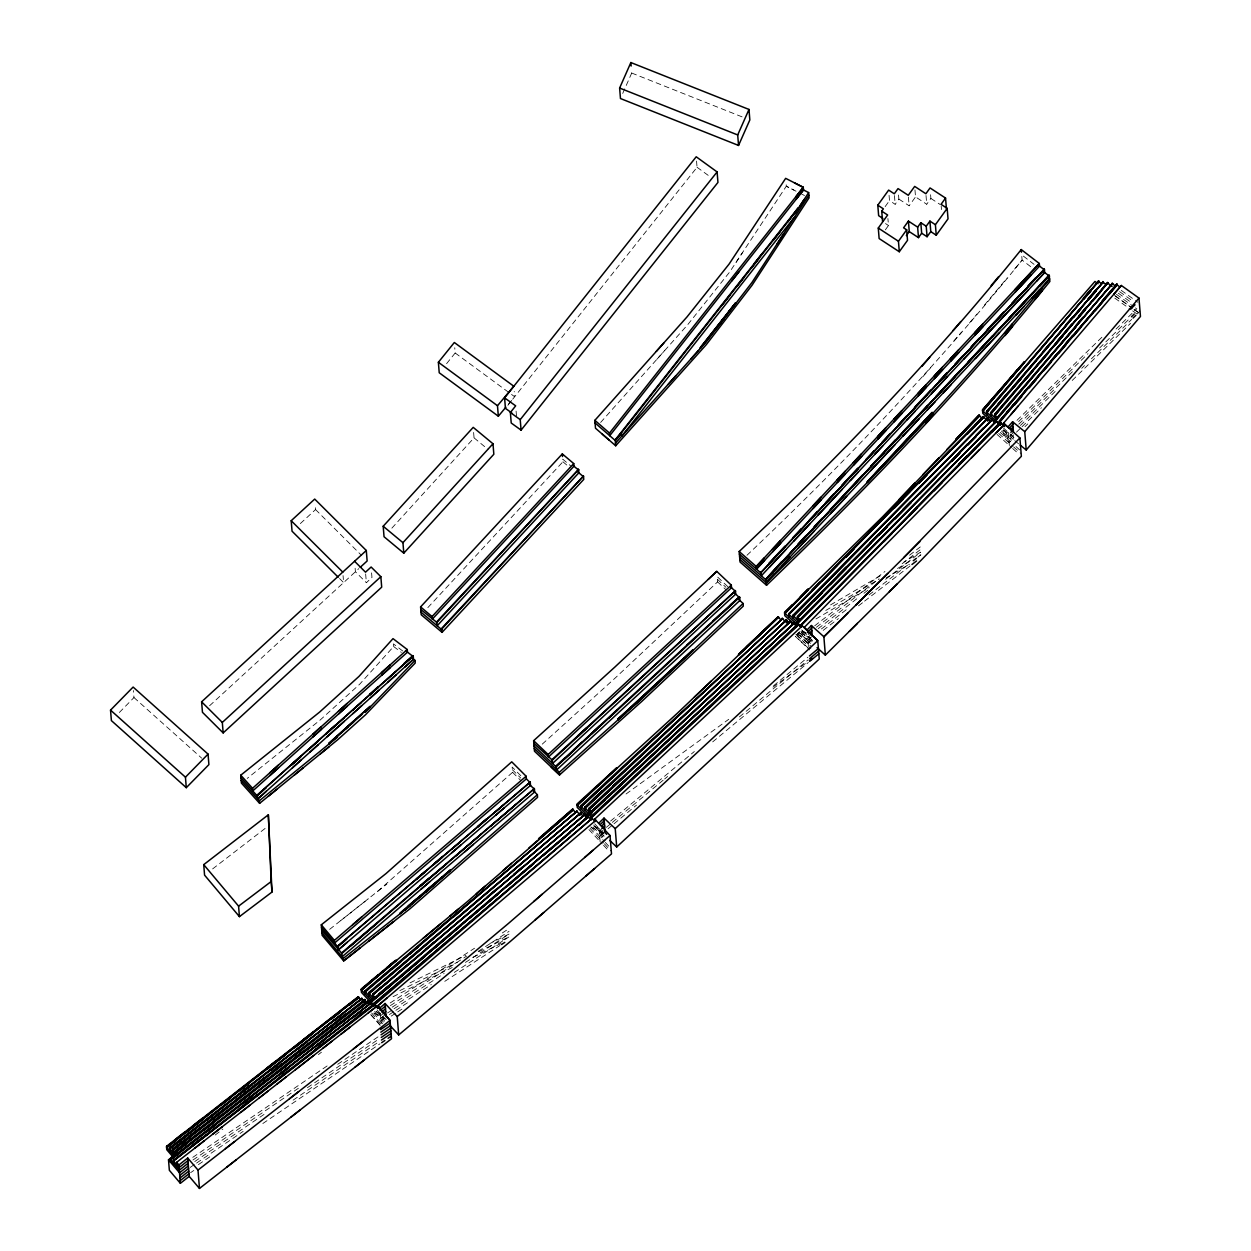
<?xml version="1.0" encoding="UTF-8"?>
<svg xmlns="http://www.w3.org/2000/svg" width="1251" height="1251" viewBox="0 0 1251 1251"><rect width="100%" height="100%" fill="white"/><g stroke="black" fill="none" stroke-linecap="round" stroke-linejoin="round"><path stroke-width="0.75" stroke-dasharray="5 3.75" d="M622.717 93.434L631.708 73.043L631.427 69.54M736.01 262.429L742.296 252.905M889.07 195.344L889.492 200.598L895.153 204.288L898.875 199.097L898.312 192.091M885.348 229.856L888.476 225.508L887.913 218.518M914.966 189.917L915.529 196.907L926.725 204.241L930.885 198.44L930.463 193.201M885.145 206.618L889.492 200.598M898.875 199.097L909.117 205.789L915.529 196.907M507.859 405.308L511.503 400.727M512.707 399.194L697.057 167.274L696.494 160.284M446.591 363.65L455.176 353.001L454.754 347.762M746.972 555.272C844.753 462.729 937.64 364.979 1022.098 260.067L1021.676 254.813L1034.03 264.321M969.4 323.102L976.937 314.095M984.459 305.088L1007.039 278.082M1014.577 269.074L1022.098 260.067L1031.356 267.198M508.391 404.229L512.159 399.741M922.816 376.77L930.588 367.825M953.872 340.991L961.644 332.047M600.621 422.463L687.628 324.807L729.724 271.952L786.3 186.211L786.081 183.6M656.916 359.272L664.594 350.655M1013.466 432.267L1008.697 437.584L1003.74 429.453M1013.685 434.895L1008.916 440.211L1002.958 430.453M1003.599 429.859L1013.889 437.522L1009.119 442.838L1002.176 431.454M402.697 650.973L393.424 643.89L393.643 646.517L359.631 684.266L320.272 719.935L247.229 778.388M391.876 528.141L474.051 437.85L473.488 430.86M427.842 607.626L562.934 461.775L562.731 459.164L570.784 465.982M119.361 712.476L133.966 697.558L133.404 690.552M797.622 633.929L799.968 631.552M808.334 645.672L807.708 637.807L810.976 634.507M807.911 640.418L812.274 636.024M808.13 643.045L811.399 639.746M1017 420.32L1103.085 336.066M1018.611 421.587L1088.026 353.642M1018.814 424.214L1074.359 369.843M1116.017 329.076L1136.831 308.684M1020.409 425.481L1055.125 391.5M1099.566 348.013L1130.106 318.114M1016.453 432.174L1020.628 428.092M1022.02 426.747L1041.457 407.717M1081.724 368.294L1084.492 365.589M1091.435 358.787L1131.702 319.38M1137.253 313.938L1140.036 311.218L1135.423 307.918M1025.007 426.638L1027.775 423.933M1072.216 380.445L1130.529 323.352M599.276 831.164L601.966 828.569M599.495 833.792L604.859 828.584M599.698 836.419L605.077 831.211M601.246 837.732L603.936 835.136M727.769 586.625L717.183 576.633L717.605 581.871L615.789 677.479L541.605 744.736M300.349 523.575L315.549 509.564L315.127 504.325M209.605 705.736L358.834 568.611M355.128 568.251L355.409 571.754L366.355 582.685L371.969 577.509L371.406 570.519M377.614 891.384L512.582 772.32L512.159 767.066L522.637 777.559M383.15 1013.576L380.585 1015.765L376.598 1011.465M380.789 1018.392L385.949 1013.998M381.008 1021.019L384.87 1017.72M610.629 821L694.336 751.523M773.556 685.767L807.943 657.228M606.36 827.349L610.848 823.627M612.333 822.376L663.155 780.202M664.656 778.951L667.643 776.48M739.388 716.917L808.146 659.84M608.064 828.725L612.552 825.003M614.038 823.768L636.462 805.159M712.695 741.874L808.365 662.467M340.632 920.673L368.357 898.718M329.654 929.352L386.856 884.066M215.203 1135.048L222.881 1129.059M318.395 1054.593L321.444 1052.216M814.698 625.797L884.942 571.472M816.434 627.236L879.046 578.806M909.586 555.194L920.267 546.922M818.17 628.674L857.873 597.978M863.988 593.24L870.086 588.517M902.159 563.716L920.486 549.549M821.438 628.94L848.929 607.673M885.567 579.338L920.689 552.176L904.004 561.934M823.174 630.379L838.436 618.573M868.992 594.944L910.212 563.059M917.843 557.164L920.908 554.803L917.562 556.742M858.499 605.844L863.081 602.294M864.613 601.121L910.431 565.687M212.639 868.898L266.135 827.646M626.047 793.994L728.754 719.294M772.993 687.112L807.755 661.826M192.763 1157.363L327.621 1065.617M192.967 1159.99L300.537 1086.806M194.781 1161.522L265.431 1113.453M337.676 1064.304L379.413 1035.906M190.183 1167.418L195 1164.134M196.61 1163.055L243.163 1131.373M307.386 1087.682L379.632 1038.533M198.424 1164.587L212.873 1154.751M293.141 1100.129L379.835 1041.145M190.605 1172.672L193.811 1170.483M262.851 1123.507L380.054 1043.772M390.171 1002.974L474.536 948.227M390.39 1005.601L466.639 956.108M502.323 932.949L508.813 928.727M392.22 1007.164L444.136 973.466M478.195 951.354L509.032 931.354M387.56 1012.95L392.439 1009.792M394.049 1008.728L431.36 984.521M465.435 962.41L509.235 933.981L490.095 943.41M389.405 1014.514L394.268 1011.355M395.895 1010.308L410.484 1000.831M454.285 972.402L502.965 940.815M504.575 939.767L509.454 936.608L476.381 952.902M391.235 1016.093L396.098 1012.935M397.724 1011.871L404.214 1007.665M444.762 981.347L499.931 945.537M830.555 604.905L882.299 574.631M825.754 610.457L879.172 579.213M897.53 568.47L910.884 560.651M815.949 618.948L869.367 587.689M886.068 577.931L909.43 564.248M410.047 982.864L465.732 955.42M399.82 990.636L457.24 962.332M393.064 996.687L452.236 967.523M473.113 957.234L500.963 943.52M631.708 73.043L742.672 117.094M801.703 631.474L805.222 632.99L802.657 630.801M798.388 632.584L810.726 637.885M796.84 634.445L812.697 641.263L804.456 631.802M594.491 826.379L599.776 828.803M591.176 827.396L605.281 833.838M375.894 1011.527L381.023 1014.076M374.393 1013.294L386.371 1019.252M796.058 191.2L786.3 186.211L793.885 190.089M801.469 193.968L804.502 195.516M930.885 198.44L940.189 204.523M885.52 223.569L888.476 225.508M1121.24 290.357L1137.894 302.273M1119.582 291.639L1132.046 300.553M1118.331 293.219L1130.669 302.038M1116.439 294.329L1131.702 305.26M1115.266 295.971L1132.53 308.325M1134 309.372L1140.24 313.845M1114.594 295.486L1131.185 307.371M1134.688 309.873L1138.863 312.844M1114.797 298.113L1131.092 309.763M1132.655 310.889L1137.44 314.314M697.057 167.274L710.49 177.017M455.176 353.001L509.97 393.299M511.534 394.44L514.661 396.739L514.239 391.5M393.643 646.517L401.352 652.412M1018.642 443.839L1014.108 440.149L1013.889 437.522M474.051 437.85L488.171 449.562M562.934 461.775L569.877 467.655M133.966 697.558L201.692 758.153M1003.411 427.967L1013.732 437.271M1003.052 430.063L1015.14 440.962M1001.41 431.016L1012.45 440.978M1000.237 432.408L1013.419 444.277M1015.937 446.544L1020.941 451.064M998.72 433.471L1012.747 446.107M1013.638 446.904L1021.16 453.675M997.094 434.425L1011.543 447.467M1012.653 448.468L1018.564 453.785M801.625 629.879L807.489 635.18M801.078 631.818L807.708 637.807M808.553 648.299L795.292 636.306L809.725 649.941M717.402 579.26L725.955 587.329M717.605 581.871L726.174 589.956M802.235 630.692L812.869 640.84M801.5 632.412L811.367 641.826M798.904 632.349L810.163 643.092M797.247 633.194L811.508 646.798M795.917 634.335L810.867 648.612M802.423 635.711L810.523 643.436M798.091 633.991L810.726 646.063M797.09 635.461L804.393 642.435M315.549 509.564L361.695 555.569M339.553 578.541L343.618 582.591L343.055 575.601M512.363 769.693L520.697 778.028M512.582 772.32L520.916 780.655M594.678 823.768L604.389 834.229M593.646 825.05L604.124 836.34M595.82 827.396L604.077 836.309M593.146 826.911L605.609 840.344M590.832 826.817L604.483 841.532M605.343 842.455L611.082 848.647M590.05 828.365L603.592 842.971M604.405 843.846L611.301 851.274M588.94 829.569L602.216 843.878M603.545 845.301L608.846 851.024M370.656 1014.655L380.226 1024.976M377.02 1009.807L385.152 1019.393M376.207 1011.23L384.636 1021.16M374.502 1011.606L384.354 1023.209M373.705 1013.044L384.557 1025.836M371.656 1012.997L382.697 1026.008M371.281 1014.936L380.132 1025.367M1008.275 432.346L1009.338 445.45M941.19 206.071L941.471 209.574M926.021 195.5L926.725 204.241M908.414 197.048L909.117 205.789M894.449 195.547L895.153 204.288M599.073 828.537L600.12 841.657M516.084 411.094L516.507 416.333M365.652 573.928L366.355 582.685M380.367 1013.138L381.211 1023.631"/><path stroke-width="1.5" d="M619.62 88.039L630.864 62.55L748.989 109.447L749.834 119.94L738.543 145.444L620.465 98.532L619.62 88.039L737.699 134.952L738.543 145.444M737.699 134.952L748.989 109.447M794.917 213.655L808.646 192.591L802.141 189.276M799.483 206.634L804.065 199.613M777.215 243.726L783.548 234.031M808.85 195.219L751.914 282.538L706.096 342.008L615.476 443.151M908.414 221.114L909.258 231.607L918.484 237.627L917.64 227.135L908.414 221.114L903.597 227.807L906.678 229.824L907.522 240.317L899.297 251.748L879.125 238.55L878.28 228.057L887.631 215.016L881.736 211.138L883.378 208.854L877.795 205.18L888.648 190.105L894.309 193.796L898.03 188.604L908.273 195.297L914.684 186.415L925.881 193.749L930.04 187.947L945.553 198.08L946.397 208.573M899.297 251.748L898.453 241.255L906.678 229.824M917.64 227.135L920.814 222.725L926.225 226.228L927.069 236.72L921.659 233.218L920.814 222.725M918.484 237.627L921.659 233.218M935.404 224.711L929.931 221.114L930.775 231.607L936.248 235.204L935.404 224.711L947.179 208.37L941.049 204.335L945.553 198.08M936.248 235.204L948.023 218.862L947.179 208.37M906.365 235.626L909.258 231.607M926.225 226.228L929.931 221.114M927.069 236.72L930.775 231.607M717.855 325.964L723.766 318.301M717.918 326.667L723.813 318.989M735.588 302.961L700.31 347.7L735.588 302.961L728.535 311.906M796.089 196.438L803.267 187.337L785.659 178.346L729.083 264.086L687.002 316.925L594.866 420.336L595.492 428.217L615.695 445.778L706.299 344.635L752.117 285.165L809.069 197.846L808.646 192.591M803.267 187.337L803.486 189.964L609.722 435.708L609.503 433.081L803.267 187.337L794.463 182.849M731.726 280.975L738.903 271.874M796.308 199.065L803.486 189.964M754.369 263.429L761.671 254.172M615.852 439.883L798.185 208.62M722.625 304.556L729.849 295.392M737.074 286.229L744.298 277.065M751.523 267.917L758.747 258.754M773.196 240.427L780.405 231.263M787.63 222.115L798.138 207.916L615.789 439.179L621.512 432.783M621.794 436.114L795.12 216.267M700.357 348.404L735.651 303.649M714.477 330.499L721.53 321.554M510.377 412.517L515.662 405.84L504.591 397.865L696.213 156.782L717.104 171.934L717.949 182.427L521.073 430.141L511.221 423.01L510.377 412.517L520.228 419.648L521.073 430.141M520.228 419.648L717.104 171.934M438.382 362.274L454.332 342.508L513.817 386.246L497.491 405.715L498.336 416.208L439.226 372.767L438.382 362.274L497.491 405.715M1049.401 275.501L765.925 579.197L766.191 582.513L1049.667 278.832C962.175 386.278 866.255 486.717 766.331 582.638L766.55 585.265C866.474 489.329 962.394 388.889 1049.886 281.444L1049.12 275.283L1041.004 283.961M1047.634 278.41L1049.464 276.205L1043.287 271.451M1004.866 332.969L1012.325 323.946M1034.733 296.878L1042.208 287.855M1005.069 335.596L1012.544 326.574M1034.952 299.489L1042.411 290.482M739.185 551.503L756.245 566.484L756.464 569.111L1039.534 266.103L1039.315 263.476L1021.254 249.575C934.841 357.067 839.327 456.771 739.185 551.503L740.029 561.996L766.55 585.265M991.152 285.588L998.673 276.58M498.336 416.208L505.873 407.232M996.766 394.112L982.958 411.016L1024.538 362.399L1010.558 378.474M1003.693 386.012L1017.563 369.796M996.828 394.816L1003.755 386.7M1083.429 298.145L1090.872 289.434M986.554 411.391L1098.769 281.037L987.008 412.47L986.554 411.391L986.82 414.722M1083.851 298.473L1091.31 289.763M986.945 411.767L1098.769 281.037M1083.913 299.177L1091.372 290.451M990.87 416.176L990.589 412.846L1103.351 281.85L990.651 413.549L996.062 418.725M998.079 404.089L1005.569 395.332M1043.021 351.562L1050.496 342.821M1065.477 325.307L1072.967 316.55M1087.948 299.052L1095.423 290.295M1103.351 281.85L991.042 413.925M998.47 404.464L990.589 412.846M1013.466 386.95L1020.957 378.193M1028.447 369.436L1035.937 360.663M1043.428 351.922L1050.918 343.149M1058.409 334.392L1065.899 325.635M1073.389 316.878L1080.88 308.121M1088.37 299.364L1095.86 290.607M1013.513 387.638L1021.004 378.881M1073.452 317.582L1080.942 308.825M1088.433 300.068L1095.923 291.311M1057.47 340.835L1071.763 324.118M1078.909 315.768L1086.071 307.418M994.905 417.615L994.639 414.3L1107.948 282.663L995.077 415.379L1002.223 406.2M1024.788 379.804L1032.669 370.671M1036.579 366.027L1043.569 357.864M1054.89 344.619L1071.826 324.822M1078.972 316.472L1092.514 300.647M1092.889 300.256L1107.51 282.351M1107.948 282.663L994.686 415.004L997.266 417.474M1025.195 380.163L1032.716 371.359M1040.253 362.571L1047.775 353.767M1055.297 344.963L1062.834 336.159M1077.893 318.567L1085.415 309.763M1092.936 300.959L1100.473 292.155M995.155 419.867L1112.53 283.477L995.608 420.93L995.155 419.867L1000.44 425.277L995.217 420.571M1075.547 325.885L1082.866 317.332M995.561 420.227L1112.53 283.477M1061.364 343.306L1076.032 326.902M999.58 424.496L999.314 421.18L1117.127 284.274L1109.84 293.563M1006.648 412.595L1013.982 404.026M1021.316 395.457L1028.65 386.872M1050.668 361.148L1058.002 352.579M1065.336 343.994L1072.67 335.424M1102.022 301.116L1116.69 283.961L1117.174 284.978L999.377 421.884L1004.6 426.607M1014.389 404.386L999.768 422.244M1036.407 378.646L1043.741 370.061M1051.075 361.492L1058.424 352.907M1080.426 327.168L1095.11 310.013M1102.444 301.444L1109.793 292.859M1117.127 284.274L999.314 421.18M1014.452 405.089L1021.786 396.504M1029.12 387.919L1036.453 379.35M1043.803 370.765L1051.137 362.196M1058.471 353.611L1065.821 345.026M1073.155 336.456L1080.489 327.871M1095.172 310.717L1102.506 302.132M1010.886 414.581L1018.251 405.981M1113.969 294.079L1121.334 285.478L1138.973 298.098L1140.459 316.472L1026.227 450.016L1020.159 445.075M1003.74 425.809L1003.537 423.198L1121.334 285.478M1026.227 450.016L1024.741 431.658L1138.973 298.098M921.971 366.277L929.743 357.333M953.027 330.499L960.799 321.554M1010.495 377.771L1017.501 369.733M982.52 409.937L1024.491 361.695L982.52 409.937L982.786 413.268L991.089 421.227M656.29 351.406L663.968 342.79M615.695 445.778L615.273 440.524L621.575 433.487M668.331 384.151L675.884 375.722M690.99 358.865L698.543 350.436M1024.741 431.658L1012.622 421.775L1007.853 427.091L1003.537 423.198M1009.26 428.389L1012.841 424.402M1010.667 429.687L1013.044 427.029M1010.871 432.299L1013.263 429.656M383.197 526.249L473.206 427.357L492.988 443.761L493.832 454.254L403.792 553.161L384.041 536.742L383.197 526.249L402.947 542.668L403.792 553.161M402.947 542.668L492.988 443.761M925.74 422.994L933.731 414.284M420.586 606.907L562.309 453.91L573.74 463.589L573.959 466.216L432.267 619.198L432.048 616.571L420.586 606.907L421.227 614.773L442.056 632.349L583.748 479.399L583.482 476.068L441.384 628.69L441.838 629.722L421.008 612.146M432.048 616.571L573.74 463.589M436.49 622.107L578.587 469.485L578.853 472.8L437.162 625.781L436.896 622.451L420.805 609.534M436.536 622.81L578.587 469.485M441.431 629.378L583.482 476.068M768.755 563.466L784.94 546.14M793.04 537.477L801.125 528.813M809.225 520.15L817.325 511.487M825.425 502.824L833.51 494.145M841.61 485.482L857.795 468.155M882.08 442.166L890.18 433.503M898.265 424.84L906.365 416.161M930.65 390.171L914.465 407.498M987.32 329.513L1003.505 312.187M1027.79 286.198L1035.891 277.534M865.895 459.492L873.98 450.829M938.75 381.508L946.835 372.845M954.935 364.182L963.035 355.519M971.12 346.855L979.22 338.177M1011.606 303.524L1019.69 294.861M768.802 564.17L785.347 546.484M793.087 538.18L817.372 512.175M817.732 511.831L857.858 468.859M874.402 451.173L890.227 434.191M898.327 425.528L906.428 416.864M914.512 408.201L927.241 394.581M931.072 390.515L947.257 373.173M987.367 330.217L995.468 321.554M995.827 321.194L1003.928 312.515M1035.937 278.222L1011.652 304.228M1036.313 277.863L1044.397 269.2L760.717 572.833L1044.397 269.2L1044.679 272.515L1036.579 281.178M850.117 477.163L858.202 468.5M865.942 460.196L874.042 451.533M906.787 416.505L914.872 407.842M938.797 382.212L946.898 373.549M954.998 364.885L963.082 356.207M963.458 355.847L979.267 338.88M979.642 338.521L998.939 317.832M769.428 567.141L785.612 549.815M793.713 541.151L809.897 523.809M817.998 515.162L842.283 489.157M850.383 480.493L858.467 471.83M874.668 454.488L882.768 445.825M907.053 419.836L915.138 411.172M931.338 393.83L947.523 376.504M963.723 359.178L971.808 350.499M979.908 341.836L1028.478 289.841M849.46 489.751L765.987 579.901L739.607 556.758M853.448 485.482L937.327 395.691M940.001 392.845L954.638 377.161M958.641 372.892L1049.12 275.283L765.581 579.541L782.031 561.965M766.191 582.513L774.244 573.896M782.297 565.296L790.335 556.679M798.388 548.063L814.479 530.831M830.57 513.614L846.661 496.381M870.805 470.532L894.95 444.699M903.003 436.083L919.094 418.85M927.132 410.234L935.185 401.634M943.238 393.017L951.276 384.401M975.42 358.552L999.565 332.719M1031.747 298.254L1039.8 289.653M1015.656 315.487L1023.709 306.87M867.24 482.651L912.464 434.222M914.95 431.564L932.183 413.127M764.345 557.821L756.245 566.484L1039.315 263.476L1015.061 289.45M772.43 549.173L780.515 540.51M812.869 505.873L820.953 497.226M837.122 479.915L845.223 471.252M853.307 462.589L861.392 453.941M877.561 436.63L885.661 427.967M893.746 419.304L901.83 410.656M917.999 393.33L926.1 384.683M934.184 376.019L942.269 367.372M950.353 358.709L958.454 350.045M974.623 332.735L982.707 324.072M813.072 508.5L821.172 499.853M893.949 421.931L902.049 413.268M934.388 378.646L942.488 369.983M974.826 335.362L982.926 326.699M756.464 569.111L764.549 560.448M772.633 551.785L780.733 543.137M837.341 482.526L845.426 473.879M853.51 465.216L861.611 456.552M877.78 439.242L885.864 430.594M918.218 395.957L926.303 387.31M950.572 361.336L958.657 352.673M1015.265 292.077L1031.449 274.751M1044.679 272.515L761.327 575.804L760.655 572.129M781.734 561.496L765.925 579.197M797.935 544.154L806.035 535.475M814.135 526.796L822.251 518.133M830.351 509.454L862.752 474.77M870.852 466.091L895.169 440.071M903.269 431.392L927.57 405.387M935.685 396.708L959.986 370.687M968.086 362.008L992.403 335.987M1008.603 318.645L1032.904 292.625M790.069 553.349L806.097 536.179M814.198 527.5L822.298 518.837M830.398 510.158L862.815 475.458M870.915 466.795L883.644 453.159M887.115 449.437L902.737 432.768M903.331 432.095L927.632 406.075M934.919 398.303L978.563 351.562M982.035 347.841L992.45 336.691M999.299 329.388L1032.966 293.328M1039.534 286.323L1049.464 276.205M875.293 473.253L883.409 464.574M899.657 447.186L907.773 438.491M875.356 473.957L883.472 465.263M900.876 446.638L907.819 439.195M979.017 415.066L955.842 439.351L979.017 415.066L981.988 418.381M898.75 499.884L914.809 483.058M922.847 474.661L938.907 457.835M946.944 449.422L963.02 432.596M963.614 431.955L971.355 423.87M365.37 712.069L415.019 660.403L411.939 658.042M903.847 557.524L1019.893 437.944L1004.647 424.198L996.281 432.674M110.541 710.115L133.122 687.065L208.057 754.118L208.901 764.611L186.29 787.677L111.386 720.607L110.541 710.115L185.445 777.184L186.29 787.677M185.445 777.184L208.057 754.118M795.62 624.624L800.296 619.87L797.372 617.228L992.199 419.648L797.309 616.524L797.575 619.855M808.177 589.846L784.987 613.381L808.13 589.158L800.265 596.868M955.889 440.055L979.424 415.426M812.134 590.05L819.905 582.168M868.632 532.754L876.826 524.45M893.198 507.843L901.392 499.524M917.765 482.917L925.959 474.614M942.331 458.007L950.525 449.703M975.092 424.777L983.677 416.833L788.849 614.429L983.677 416.833M789.053 617.04L788.787 613.725L983.286 416.474L986.226 419.789M805.05 597.978L813.166 589.768M821.61 581.215L837.466 565.108M845.911 556.554L861.783 540.463M868.694 533.458L878.327 523.684M893.261 508.531L910.4 491.143M917.827 483.621L934.716 466.482M942.394 458.71L959.032 441.838M967.476 433.268L983.739 417.537M845.973 557.258L854.073 549.033M894.59 507.937L902.706 499.728M918.906 483.277L927.007 475.067M967.523 433.972L975.639 425.762M793.322 618.447L793.056 615.132L987.946 418.241L793.509 616.18L987.946 418.241M837.842 575.444L845.942 567.219M870.243 542.559L878.343 534.349M886.459 526.124L894.559 517.914M902.659 509.689L910.759 501.479M959.392 452.158L967.492 443.949M975.592 435.723L983.693 427.514M797.778 617.587L992.199 419.648M813.916 600.449L822.016 592.239M830.132 584.014L838.233 575.804M862.549 551.144L870.649 542.918M878.749 534.709L886.85 526.483M894.965 518.274L911.166 501.839M919.266 493.613L935.482 477.178M951.683 460.743L959.783 452.518M967.899 444.308L975.999 436.083M813.979 601.152L822.079 592.927M830.179 584.717L846.395 568.282M854.496 560.057L870.696 543.622M878.812 535.412L886.912 527.187M895.012 518.977L911.228 502.527M919.329 494.317L935.529 477.882M951.745 461.447L959.845 453.222M967.946 444.996L976.046 436.787M795.714 623.889L996.453 421.055L796.168 624.937L795.714 623.889L796.168 624.937M796.105 624.249L996.453 421.055M1000.315 422.103L1000.769 423.151L800.014 626L1000.315 422.103L1000.769 423.151L992.434 431.626M958.579 464.434L966.929 455.958M983.63 439.038L991.965 430.563M800.421 626.36L1000.722 422.463L992.371 430.923M908.883 515.584L917.233 507.124M933.934 490.189L942.284 481.729M967.336 456.318L975.671 447.858M883.894 541.683L892.244 533.223M908.945 516.288L917.296 507.828M933.997 490.892L942.331 482.417M967.383 457.022L975.733 448.562M971.245 458.069L979.596 449.609M1004.647 424.198L804.268 627.408L807.067 629.925L811.43 625.531L823.877 636.759L825.347 655.117L921.33 560.041L1021.363 456.302L1019.893 437.944M807.286 632.553L811.633 628.158M808.584 634.069L811.852 630.77M919.845 541.683L823.877 636.759L847.865 612.99M855.872 605.062L887.866 573.365M849.351 631.348L857.342 623.42M889.336 591.739L897.327 583.81M792.399 604.593L784.533 612.318L784.799 615.648L795.699 625.453M808.13 589.158L784.94 612.677M796.981 624.171L784.596 613.021L882.69 516.71L979.486 416.13M1130.857 308.888L1135.032 304.806M1131.498 316.753L1134.266 314.032M1133.093 318.02L1135.877 315.299M598.65 823.299L604.014 818.091L615.226 828.631L616.712 846.99L819.249 659.027L817.763 640.668L810.023 633.272M600.199 824.612L604.233 820.719M601.747 825.941L604.436 823.346M601.966 828.569L604.655 825.957M778.185 616.759L738.512 654.429L778.185 616.759L781.046 620.152M778.247 617.462L677.573 713.039L577.024 804.8L587.782 815.48M746.44 646.892L754.384 639.37M762.312 631.833L770.256 624.296M694.352 697.104L711.131 681.185M746.503 647.596L761.468 633.397M762.375 632.521L770.303 625M533.63 740.701L548.157 754.462L548.376 757.074L731.522 587.735L731.303 585.124L716.76 571.379L614.945 666.986L533.63 740.701L534.474 751.194L559.541 774.932L641.747 701.436L743.282 606.125L743.078 603.498L738.184 598.885M708.285 579.354L716.76 571.379M617.681 719.403L693.117 649.644L617.681 719.403L625.609 712.304M551.191 767.019L559.541 774.932L559.338 772.305L641.544 698.824L743.078 603.498M616.634 768.646L577.399 805.175L616.587 767.942L576.961 804.096L577.227 807.411L587.939 818.06M738.575 655.133L778.575 617.134M581.152 808.897L580.886 805.581L782.579 618.541L581.324 806.645L782.579 618.541M585.061 810.382L584.796 807.051L786.582 619.933L585.233 808.13L786.582 619.933M588.986 811.852L588.721 808.537L790.585 621.34L589.158 809.6L790.585 621.34M587.188 815.089L794.588 622.732L587.61 816.184L587.188 815.089L591.191 820.03M587.548 815.48L794.588 622.732L587.251 815.777M596.242 808.146L604.859 800.108M613.49 792.086L622.122 784.049M590.925 816.731L798.201 623.764L798.654 624.843L591.348 817.826L590.925 816.731L594.929 821.672L594.725 819.077L802.266 625.875L817.763 640.668L615.226 828.631M590.988 817.435L798.591 624.14M593.521 798.936L602.247 790.804M593.584 799.624L602.31 791.508M672.413 726.237L681.169 718.09M612.693 786.222L620.684 778.779M612.74 786.91L620.731 779.482M548.157 754.462L731.303 585.124M551.879 759.764L735.432 590.785L735.697 594.116L552.551 763.454L552.27 760.139L533.849 743.329M551.941 760.467L735.432 590.785M564.78 758.075L556.054 766.144L556.507 767.207L534.052 745.956M573.505 750.006L582.231 741.952M590.941 733.884L599.667 725.815M686.893 645.172L695.603 637.103M713.054 620.981L721.78 612.912M730.49 604.859L739.607 597.165L739.873 600.48L556.711 769.834L556.054 766.144L739.216 596.79L739.669 597.853L734.665 593.146M564.842 758.778L573.896 750.381M591.332 734.243L600.058 726.19M608.784 718.121L617.509 710.052M722.171 613.287L730.881 605.218M556.116 766.832L739.607 597.165M693.179 650.348L617.728 720.107L625.672 713.007M338.192 577.18L292.046 531.206L291.202 520.713L314.705 499.071L366.293 550.487L367.137 560.98L360.21 567.328M578.056 735.572L586.782 727.503M578.103 736.276L586.828 728.207M354.565 561.261L365.511 572.192L371.125 567.016L380.851 576.68L381.696 587.172L223.163 732.914L202.459 712.304L201.614 701.811L366.293 550.487M223.163 732.914L222.318 722.421L380.851 576.68M407.247 649.535L407.466 652.162L252.749 790.929L252.546 788.302L407.247 649.535L393.002 638.635L358.99 676.4L319.63 712.069L240.755 775.198L241.396 783.063L259.614 803.345L337.754 739.685L365.573 714.696L415.238 663.03L415.019 660.403M257.159 795.198L413.237 655.915L413.502 659.246L257.784 798.92L257.159 795.198L413.237 655.915L404.214 664.046M328.794 744.189L361.852 714.524M364.416 712.226L370.124 707.112M269.731 772.883L278.332 765.174M312.703 734.337L321.304 726.628M338.489 711.209L347.09 703.5M381.461 672.663L390.062 664.953M269.935 775.511L278.535 767.801M312.922 736.964L321.507 729.255M338.708 713.836L347.293 706.127M381.68 675.29L390.281 667.581M291.749 764.173L300.396 756.417M326.339 733.149L334.987 725.392M369.561 694.368L378.224 686.611M404.167 663.343L412.814 655.587L413.299 656.619L405.574 650.708M257.518 795.589L266.166 787.833M292.124 764.549L300.772 756.792M309.419 749.036L318.082 741.28M326.386 733.852L344.025 717.996M352.688 710.24L361.336 702.468M369.983 694.712L378.631 686.955M387.278 679.199L395.941 671.443M291.796 764.861L300.443 757.121M369.624 695.071L378.271 687.315M352.954 713.555L361.602 705.799M370.249 698.042L378.897 690.286M387.56 682.514L396.207 674.758M404.855 667.002L413.502 659.246M257.784 798.92L266.432 791.164M292.39 767.879L301.038 760.123M309.685 752.351L318.348 744.595M326.996 736.839L344.291 721.311M345.276 728.661L353.533 721.248M345.323 729.364L348.075 726.894M350.843 724.423L353.595 721.952M633.538 705.22L641.482 698.121M633.6 705.908L641.544 698.824M417.99 898.234L442.26 877.014M409.89 905.286L450.36 869.945L399.788 913.23M360.288 947.836L343.665 960.893L343.446 958.282L409.937 905.99L537.383 794.713L533.426 790.757M426.138 891.854L434.222 884.785M572.739 809.069L538.602 838.811L572.739 809.069L575.46 812.634M476.24 893.871L485.028 886.224M502.574 870.931L511.362 863.284M528.907 847.99L537.68 840.359M555.241 825.05L564.264 817.2M533.802 901.502L542.262 894.168M584.624 857.514L593.083 850.195M610.035 835.527L508.391 923.488L397.224 1016.563L398.694 1034.921L509.876 941.847L611.504 853.886L610.035 835.527L594.725 819.077M535.272 919.86L543.747 912.526M586.094 875.888L594.569 868.554M352.641 924.739L361.774 916.92M526.139 776.245L526.358 778.873L334.58 943.004L334.377 940.377L526.139 776.245L511.737 761.828L386.012 873.573L321.288 924.817L322.132 935.31L343.665 960.893L410.156 908.617L537.586 797.34L537.383 794.713M337.754 946.131L530.236 782.094L530.502 785.425L338.364 949.869L337.754 946.131L530.236 782.094M341.539 952.996L534.365 788.646L534.646 791.977L342.149 956.734L341.883 953.403L321.71 930.072M341.586 953.7L534.365 788.646M350.343 946.209L376.582 923.738M446.576 863.847L420.32 886.302M455.317 856.356L481.557 833.901M490.314 826.411L516.554 803.94M420.899 889.336L429.64 881.846M464.637 851.884L473.394 844.394M408.217 906.021L416.646 898.812M425.074 891.588L433.503 884.379M399.851 913.934L450.423 870.649M416.333 878.874L425.074 871.4M433.8 863.925L442.541 856.45M477.46 826.551L486.186 819.077M338.098 946.538L346.84 939.063M416.395 879.562L425.121 872.103M433.862 864.629L442.588 857.154M451.627 849.366L460.368 841.892M477.522 827.255L486.248 819.78M495.302 811.993L504.028 804.518M495.568 815.324L504.294 807.849M338.364 949.869L347.106 942.394M451.892 852.697L460.634 845.223M420.258 885.614L429.015 878.124M368.623 1002.88L375.034 997.391L372.782 994.967L584.655 814.714L372.72 994.264L372.986 997.594M370.046 982.16L378.568 974.92M387.091 967.68L395.613 960.424L386.997 967.57M564.482 816.794L573.099 809.46L538.649 839.515M395.66 961.128L361.586 990.104L395.613 960.424L361.164 989.025L361.43 992.34L371.062 1002.708M365.026 990.761L576.961 811.211L365.433 991.855L365.026 990.761L365.292 994.092M365.386 991.152L576.961 811.211M391.891 969.369L400.695 961.863M409.515 954.372L418.334 946.866M453.597 916.874L462.401 909.383M368.873 992.512L580.808 812.962L369.295 993.607L368.873 992.512L369.139 995.843M580.808 812.962L368.92 993.216L373.986 998.658M383.197 981.081L390.328 975.014M381.539 986.773L372.72 994.264L373.142 995.358M399.163 971.777L407.982 964.271M425.606 949.274L434.425 941.784M487.327 896.795L496.131 889.305M513.77 874.308L522.574 866.802M381.899 987.164L390.719 979.658M373.079 994.654L584.655 814.714M588.502 816.465L370.562 1002.567L588.502 816.465L370.14 1001.488L374.018 1006.289M379.178 993.794L388.217 986.116M379.241 994.498L397.458 979.001M406.356 971.433L415.395 963.755M424.433 956.061L451.533 933.011M451.939 932.652L479.196 909.477M487.687 902.252L496.725 894.574M505.764 886.881L514.927 879.093M533.239 863.518L542.778 855.403M570.018 832.228L588.126 816.074M388.733 987.133L370.515 1001.879M397.818 979.392L425.059 956.217M434.144 948.493L461.4 925.318M470.47 917.593L497.726 894.418M506.811 886.693L534.052 863.518M543.137 855.793L570.393 832.619M579.463 824.894L588.189 816.778M373.986 1003.239L592.349 818.217L374.706 1004.725L173.482 1160.928L374.643 1004.021L373.986 1003.239L377.536 1008.056M173.686 1163.555L173.42 1160.224L374.299 1003.615L592.349 818.217M386.981 997.97L377.896 1005.695L378.115 1008.306M595.883 820.281L377.896 1005.695L379.944 1007.899L380.163 1010.527L385.308 1006.132M379.944 1007.899L385.105 1003.505L397.224 1016.563M381.664 1012.043L385.527 1008.759M383.15 1013.576L385.73 1011.371M349.654 1004.975L358.787 997.845L358.38 996.734L166.492 1146.354L166.758 1149.685L173.686 1157.847M358.724 997.141L166.539 1147.058L174.624 1156.596M378.381 974.717L361.523 989.416M370.077 982.363L387.059 968.274M423.198 938.266L440.915 923.566M449.766 916.217L458.617 908.867M809.428 655.977L818.404 648.534M809.647 658.605L818.607 651.161M809.85 661.232L818.826 653.788M387.779 967.664L396.645 960.315M259.614 803.345L259.41 800.718L337.535 737.058M268.308 796.277L276.987 789.209M294.345 775.057L303.023 767.989M320.381 753.837L329.076 746.769M368.592 941.299L393.533 921.69M166.727 1146.901L358.38 996.734M404.902 909.962L409.937 905.99M187.728 1158.019L189.214 1176.378L180.363 1183.305L178.893 1164.947L187.728 1158.019L198.002 1170.092L199.472 1188.45L391.5 1038.752L390.031 1020.394L377.552 1005.679L176.657 1162.304L176.876 1164.931M187.947 1160.647L179.096 1167.574L173.482 1160.928M188.15 1163.258L179.315 1170.185L170.308 1159.552L179.784 1152.843M188.369 1165.885L179.518 1172.812L168.51 1159.802L177.454 1152.812L176.078 1151.186M179.737 1175.44L188.573 1168.512M179.941 1178.067L188.792 1171.139M180.16 1180.678L188.995 1173.751M175.812 1139.082L184.945 1131.967M194.061 1124.852L203.194 1117.737M267.104 1067.916L276.221 1060.801M303.618 1039.44L312.75 1032.325M166.68 1146.213L166.883 1147.464L176.031 1140.333M185.164 1133.218L203.444 1118.957M221.724 1104.711L230.856 1097.596M239.989 1090.465L249.137 1083.35M267.401 1069.089L285.681 1054.843M294.829 1047.713L313.094 1033.467M331.374 1019.221L340.507 1012.09M166.883 1147.464L358.443 997.438L360.976 1000.409M169.667 1147.73L361.914 998.517L170.073 1148.84L169.667 1147.73L169.933 1151.061M240.599 1092.42L249.465 1085.524M361.914 998.517L169.729 1148.434L175.547 1155.314M178.862 1141.303L188.291 1133.891M206.274 1119.942L215.704 1112.514M233.687 1098.566L249.528 1086.212M325.072 1027.306L334.22 1020.19M179.206 1141.71L188.354 1134.594M206.618 1120.349L215.766 1113.218M243.179 1091.842L252.311 1084.726M270.591 1070.465L279.724 1063.35M298.004 1049.089L307.136 1041.974M334.549 1020.597L343.697 1013.466M181.989 1141.991L172.841 1149.106L173.107 1152.437M191.122 1134.86L200.254 1127.745M218.534 1113.484L227.682 1106.369M236.814 1099.238L245.947 1092.107M255.095 1084.992L264.227 1077.862M273.375 1070.731L282.507 1063.616M319.068 1035.109L328.2 1027.994M337.332 1020.863L346.48 1013.732M364.76 999.486L172.841 1149.106L173.248 1150.216L365.151 1000.597L364.76 999.486L365.026 1002.817M182.333 1142.398L173.185 1149.528L365.104 999.893M191.466 1135.267L200.598 1128.152M209.746 1121.021L218.878 1113.89M228.026 1106.775L237.158 1099.645M255.439 1085.399L264.571 1078.268M273.719 1071.153L282.851 1064.022M291.999 1056.892L301.131 1049.777M328.544 1028.4L337.676 1021.269M182.38 1143.101L191.528 1135.971M359.209 1009.088L368.341 1001.973L367.935 1000.863L176.031 1150.498L176.297 1153.813M185.164 1143.367L176.031 1150.498L176.422 1151.592L368.341 1001.973L367.935 1000.863M212.576 1121.991L221.724 1114.86M258.269 1086.368L267.417 1079.238M294.829 1057.861L303.962 1050.746M331.39 1029.37L340.522 1022.239M176.375 1150.904L368.279 1001.269M185.508 1143.774L194.64 1136.643M222.068 1115.266L231.2 1108.151M258.613 1086.775L267.761 1079.644M295.173 1058.268L304.306 1051.153M331.734 1029.776L340.866 1022.646M176.422 1151.592L185.555 1144.477M203.835 1130.216L212.983 1123.101M240.395 1101.724L249.528 1094.594M276.956 1073.217L286.088 1066.102M304.368 1051.841L313.501 1044.726M322.649 1037.595L331.781 1030.464M340.929 1023.349L350.061 1016.219M170.245 1158.848L371.469 1002.645L170.652 1159.958L170.245 1158.848L170.511 1162.179M371.469 1002.645L170.589 1159.255L179.722 1152.14M243.632 1102.303L252.765 1095.188M280.161 1073.827L289.294 1066.712M316.675 1045.351L325.807 1038.236M207.166 1131.483L216.298 1124.368M243.695 1103.007L252.827 1095.892M280.208 1074.531L289.341 1067.416M316.738 1046.055L325.87 1038.94M353.267 1017.579L362.399 1010.464M192.232 1145.572L201.63 1138.238M239.254 1108.902L258.066 1094.234M276.878 1079.582L286.276 1072.248M314.486 1050.246L323.884 1042.912M357.505 1016.719L365.902 1010.167M192.028 1146.401L210.293 1132.155M237.69 1110.81L246.822 1103.679M194.921 1148.074L204.054 1140.959M213.186 1133.828L222.318 1126.713M240.583 1112.483L249.7 1105.352M258.832 1098.237L267.964 1091.122M277.096 1083.992L286.229 1076.876M295.361 1069.761L313.626 1055.516M322.758 1048.401L331.89 1041.285M341.023 1034.17L350.155 1027.04M368.419 1012.81L377.552 1005.679L377.755 1008.306M225.43 1148.699L234.578 1141.569M289.434 1098.8L298.582 1091.67M353.454 1048.901L362.587 1041.77M198.002 1170.092L390.031 1020.394L383.791 1013.029M226.9 1167.074L236.048 1159.943M290.92 1117.159L300.052 1110.028M354.924 1067.259L364.072 1060.129M203.725 864.644L268.339 814.792L271.999 892.041L239.426 916.639L204.57 875.137L203.725 864.644L238.581 906.146L239.426 916.639M913.261 560.698L916.326 558.337M911.948 564.498L916.53 560.964M238.581 906.146L271.154 881.548L268.339 814.792M809.334 660.684L812.509 658.386M380.601 1029.573L390.234 1023.005M380.82 1032.184L390.453 1025.632M381.023 1034.812L390.656 1028.259M381.242 1037.439L390.875 1030.887M381.446 1040.066L391.078 1033.498M381.664 1042.677L384.87 1040.504M388.076 1038.314L391.297 1036.125M501.542 944.489L504.794 942.378M878.28 228.057L898.453 241.255M882.831 218.425L878.64 215.672L877.795 205.18M1102.913 281.538L1103.413 282.554M1098.331 280.724L1098.831 281.741M1116.736 284.665L1119.739 286.807M1112.092 283.164L1115.173 286.026M1112.139 286.323L1107.995 283.367M1102.975 282.241L1106.04 284.43M1098.378 281.428L1101.474 283.633M1098.097 283.696L1094.969 281.459L982.567 410.641L995.061 422.619M511.768 412.924L505.435 408.358L504.591 397.865M1038.33 265.181L1044.46 269.888M441.384 628.69L442.056 632.349M573.271 465.638L578.634 470.188L578.165 469.141M577.587 471.736L583.529 476.772M594.866 420.336L609.503 433.081M595.069 422.963L615.273 440.524M602.231 434.066L608.956 439.914M739.388 554.13L761.124 573.193M739.81 559.385L766.331 582.638M987.993 418.944L990.479 421.18M788.787 613.725L789.256 614.788M1000.378 422.791L1004.318 426.356M991.808 419.288L994.733 422.572M793.118 615.82L799.28 621.372M788.849 614.429L798.247 622.889M817.059 647.627L825.347 655.117M996.515 421.759L996.062 420.696M793.056 615.132L793.509 616.18M609.706 840.406L616.712 846.99M730.553 586.828L735.494 591.488L735.041 590.425M534.271 748.567L559.338 772.305M801.078 627.158L798.201 623.764M797.075 625.75L794.197 622.372M790.257 621.669L793.071 624.358L790.194 620.965M789.068 622.951L786.254 620.261L788.943 622.842M782.188 618.166L785.065 621.544M994.639 414.3L995.077 415.379M986.617 412.095L996.5 421.571M588.721 808.537L589.158 809.6M580.886 805.581L581.324 806.645M588.783 809.225L592.458 812.884M584.858 807.755L591.442 814.292M580.933 806.269L590.269 815.543M291.202 520.713L342.774 572.098M201.614 701.811L222.318 722.421M526.358 778.857L530.283 782.798L529.845 781.719M529.189 784.111L534.427 789.35L533.989 788.271M584.796 807.051L585.233 808.13M580.433 812.571L580.855 813.666M573.161 810.163L467.467 901.518L361.226 989.713L372.063 1001.379M365.073 991.464L372.923 999.924M390.218 1025.789L398.694 1034.921M604.342 831.806L606.704 834.339M584.342 815.027L586.969 817.857L584.28 814.323M580.495 813.275L583.138 816.121M580.089 815.23L576.586 810.82M374.049 1003.928L377.708 1007.884M240.755 775.198L252.546 788.302M240.974 777.825L257.565 796.293M241.177 780.436L259.41 800.718M371.125 1002.239L373.58 1005.773M367.997 1001.566L370.515 1004.522M367.294 1003.114L365.151 1000.597M361.57 998.11L365.308 1003.146M189.214 1176.378L199.472 1188.45M172.904 1149.81L176.469 1154.032M173.795 1153.25L175.828 1155.658M176.657 1162.304L178.893 1164.947M180.363 1183.305L169.354 1170.295L168.51 1159.802M321.288 924.817L334.377 940.377M321.507 927.444L338.145 947.242M321.929 932.699L343.446 958.282M173.42 1160.224L173.826 1161.335M1021.254 249.575L1021.473 252.186M1012.622 421.775L1013.466 432.267M987.539 417.881L987.805 421.212M881.736 211.138L882.58 221.63M811.43 625.531L812.274 636.024M786.191 619.573L786.457 622.889M630.864 62.55L631.145 66.053M604.014 818.091L605.077 831.211M562.309 453.91L562.512 456.537M385.105 1003.505L386.152 1016.625M271.154 881.548L271.999 892.041M932.12 412.423L867.178 481.948L932.12 412.423M370.061 706.424L328.732 743.485L370.061 706.424"/></g></svg>
